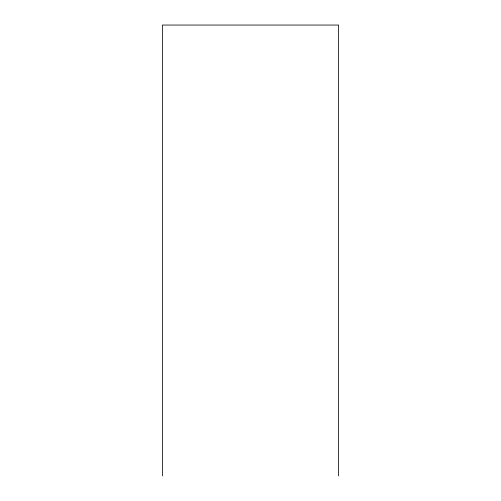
<?xml version="1.0" encoding="UTF-8"?>
<svg xmlns="http://www.w3.org/2000/svg" width="501" height="501" viewBox="0 0 501 501"><rect width="100%" height="100%" fill="white"/><g stroke="black" fill="none" stroke-linecap="round" stroke-linejoin="round"><path stroke-width="0.75" d="M338.613 475.95L338.613 25.05L162.387 25.05L162.387 475.95"/></g></svg>
